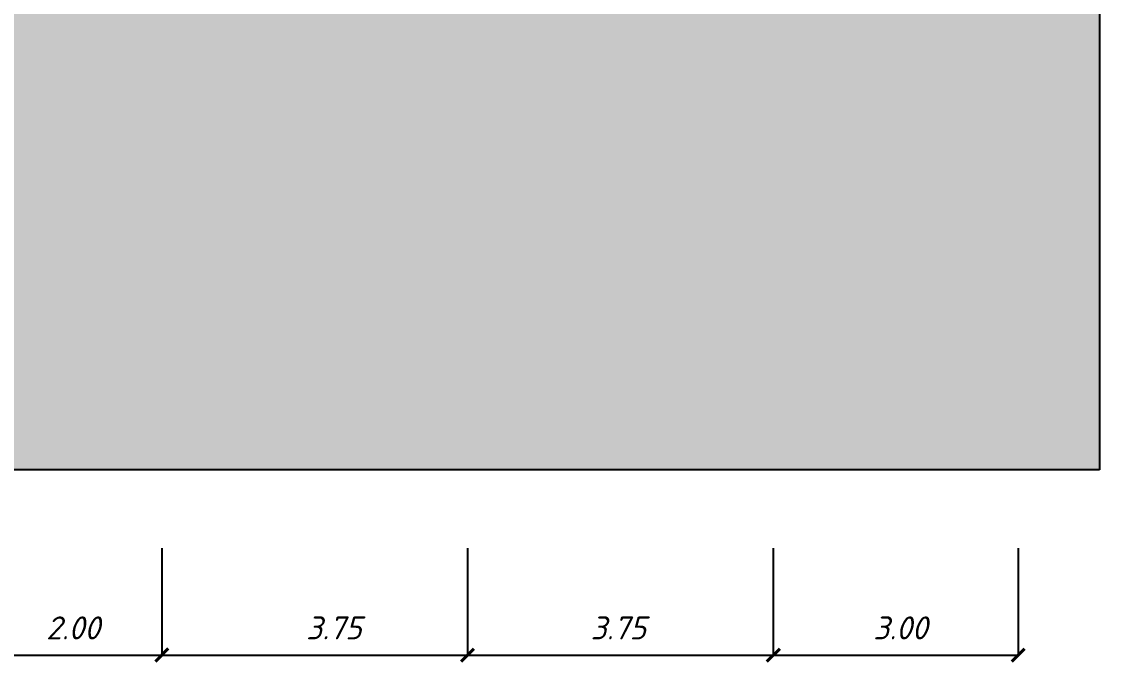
# Model space of a CAD drawing. Header units: metres. Extents: x 34785 to 38791, y 49888 to 55971.
# Drawn here: x 37771.8 to 37785.03, y 51714.44 to 51722.28 of the extents above; entities that cross this region are included whole.
import ezdxf

# ---------------------------------------------------------------- set-up
doc = ezdxf.new("R2010")
doc.units = ezdxf.units.M
doc.linetypes.add('DGN4', pattern=[96.18704, 48.09352, -24.04676, 0, -24.04676])
doc.layers.add('штрих', color=7, linetype='Continuous', lineweight=0, true_color=0x000000)
doc.styles.add('Строитель 001', font='isocpeur.ttf', dxfattribs={"height": 2})

msp = doc.modelspace()

# ---------------------------------------------------------------- hatches: boundary and pattern name
at = {"transparency": 33554687}
h = msp.add_hatch(dxfattribs=at)
h.set_pattern_fill('DOTS', color=256, scale=0.1)
h.set_pattern_definition([(0, (37315.93983, 51861.57208), (0.079375, 0.15875), [0, -0.15875])])
h.paths.add_polyline_path([(37785.025, 51716.784), (37785.025, 51724.132), (37784.026, 51724.105), (37784.03, 51723.955), (37781.024, 51723.875), (37781.027, 51723.225), (37773.534, 51723.148), (37773.528, 51723.798), (37773.471, 51723.798), (37773.414, 51723.798), (37773.386, 51723.798), (37773.375, 51723.798), (37771.525, 51723.798), (37771.525, 51719.461), (37771.525, 51717.81), (37769.725, 51717.812), (37755.472, 51718.465), (37755.472, 51717.878), (37754.672, 51717.878), (37754.672, 51723.448), (37746.872, 51723.448), (37746.872, 51717.878), (37746.072, 51717.878), (37746.072, 51718.459), (37731.822, 51717.886), (37730.022, 51717.886), (37730.022, 51719.536), (37730.022, 51723.798), (37728.019, 51723.798), (37728.012, 51723.148), (37720.52, 51723.225), (37720.523, 51723.875), (37717.517, 51723.955), (37717.521, 51724.105), (37716.522, 51724.132), (37716.522, 51716.784)])

# ---------------------------------------------------------------- linework, layer by layer
for p, q in [((37785.025, 51724.132), (37785.025, 51716.784)), ((37785.025, 51716.784), (37716.522, 51716.784)), ((37773.525, 51715.826), (37773.525, 51714.515)), ((37777.275, 51715.826), (37777.275, 51714.515)), ((37781.025, 51715.826), (37781.025, 51714.515)), ((37784.029, 51715.826), (37784.029, 51714.515)), ((37717.517, 51714.515), (37784.03, 51714.515))]:
    msp.add_line(p, q)
at = {"layer": 'штрих', "color": 18, "linetype": 'Continuous', "lineweight": 40, "true_color": 0x000000}
for p, q in [((37773.446, 51714.437), (37773.603, 51714.593)), ((37777.196, 51714.436), (37777.353, 51714.592)), ((37780.946, 51714.436), (37781.103, 51714.592)), ((37783.951, 51714.436), (37784.108, 51714.592))]:
    msp.add_line(p, q, dxfattribs=at)

# ---------------------------------------------------------------- texts
at = {"layer": 'штрих', "color": 18, "linetype": 'DGN4', "lineweight": 0, "true_color": 0x000000, "char_height": 0.28125, "attachment_point": 3, "style": 'Строитель 001'}
for s, insert in [('{\\fISOCPEUR|b0|i1|c204|p34;2.00}', (37772.765, 51714.988)), ('{\\fISOCPEUR|b0|i1|c204|p34;3.75}', (37775.976, 51714.988)), ('{\\fISOCPEUR|b0|i1|c204|p34;3.75}', (37779.465, 51714.988)), ('{\\fISOCPEUR|b0|i1|c204|p34;3.00}', (37782.916, 51714.988))]:
    msp.add_mtext(s, dxfattribs=dict(at, insert=insert))

doc.saveas('drawing.dxf')
